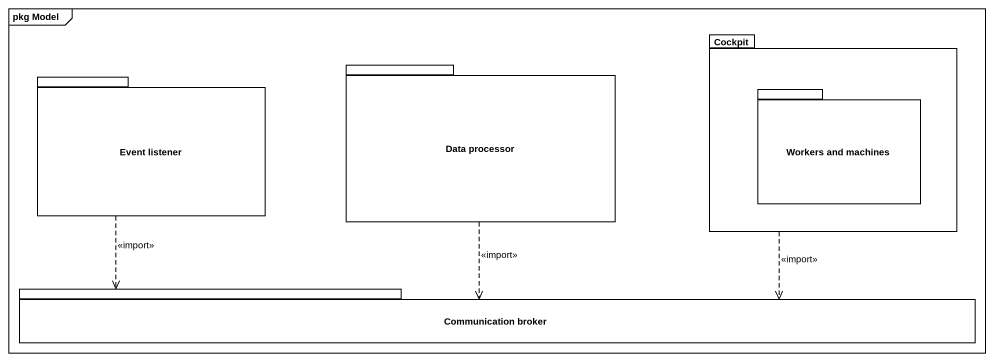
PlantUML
@startuml
mainframe pkg Model
package Cockpit {
  package "Workers and machines" as Workers_and_machines {
  }
}
package "Event listener" as Event_listener {
}
package "Data processor" as Data_processor {
}
package "Communication broker" as Communication_broker {
}
Cockpit .left.> Communication_broker : <<import>>
Event_listener .right.> Communication_broker : <<import>>
Data_processor ..> Communication_broker : <<import>>
@enduml
